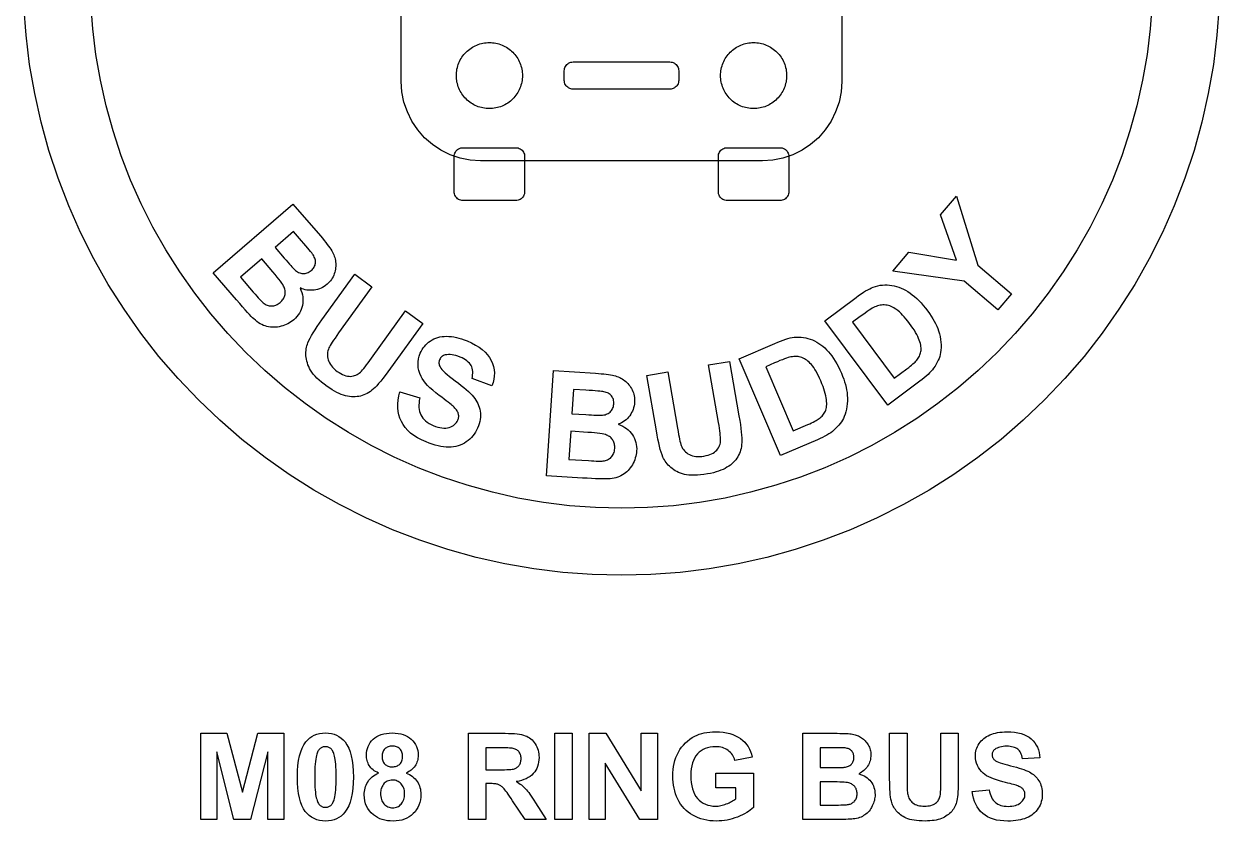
# Model space of a CAD drawing. Header units: millimetres. Extents: x 0 to 300, y 0 to 200.
# Drawn here: x 207.52 to 232.48, y 39.85 to 56.49 of the extents above; entities that cross this region are included whole.
import ezdxf

# ---------------------------------------------------------------- set-up
doc = ezdxf.new("R2010")
doc.units = ezdxf.units.MM
for name, color, linetype in [('CUT', 1, 'Continuous'), ('ENGRAVE', 5, 'Continuous'), ('LABELS', 250, 'Continuous')]:
    doc.layers.add(name, color=color, linetype=linetype)

msp = doc.modelspace()

# ---------------------------------------------------------------- linework, layer by layer
at = {"layer": 'CUT'}
msp.add_lwpolyline([(232.485, 56.868), (232.44, 56.256), (232.365, 55.647), (232.26, 55.043), (232.125, 54.444), (231.962, 53.853), (231.769, 53.27), (231.548, 52.698), (231.3, 52.137), (231.024, 51.589), (230.722, 51.055), (230.393, 50.537), (230.04, 50.035), (229.663, 49.551), (229.262, 49.087), (228.839, 48.642), (228.394, 48.219), (227.93, 47.819), (227.446, 47.441), (226.945, 47.088), (226.426, 46.76), (225.892, 46.457), (225.344, 46.181), (224.784, 45.933), (224.211, 45.712), (223.629, 45.519), (223.037, 45.356), (222.439, 45.221), (221.834, 45.116), (221.225, 45.041), (220.613, 44.996), (220, 44.981), (219.387, 44.996), (218.775, 45.041), (218.166, 45.116), (217.561, 45.221), (216.963, 45.356), (216.371, 45.519), (215.789, 45.712), (215.216, 45.933), (214.656, 46.181), (214.108, 46.457), (213.574, 46.76), (213.055, 47.088), (212.554, 47.441), (212.07, 47.819), (211.606, 48.219), (211.161, 48.642), (210.738, 49.087), (210.337, 49.551), (209.96, 50.035), (209.607, 50.537), (209.278, 51.055), (208.976, 51.589), (208.7, 52.137), (208.452, 52.698), (208.231, 53.27), (208.038, 53.853), (207.875, 54.444), (207.74, 55.043), (207.635, 55.647), (207.56, 56.256), (207.515, 56.868)], dxfattribs=at)
at = {"layer": 'ENGRAVE'}
for points in [[(224.6, 60.073), (224.6, 55.289), (224.586, 55.073), (224.544, 54.861), (224.474, 54.655), (224.378, 54.461), (224.258, 54.281), (224.115, 54.118), (223.952, 53.975), (223.772, 53.855), (223.578, 53.759), (223.373, 53.69), (223.16, 53.647), (222.944, 53.633), (217.056, 53.633), (216.84, 53.647), (216.627, 53.69), (216.422, 53.759), (216.228, 53.855), (216.048, 53.975), (215.885, 54.118), (215.742, 54.281), (215.622, 54.461), (215.526, 54.655), (215.456, 54.861), (215.414, 55.073), (215.4, 55.289), (215.4, 60.073)], [(231.086, 56.937), (231.046, 56.393), (230.979, 55.852), (230.886, 55.316), (230.767, 54.784), (230.622, 54.259), (230.451, 53.742), (230.255, 53.234), (230.034, 52.735), (229.789, 52.249), (229.52, 51.775), (229.229, 51.315), (228.915, 50.869), (228.58, 50.44), (228.224, 50.027), (227.849, 49.633), (227.454, 49.257), (227.041, 48.901), (226.612, 48.566), (226.167, 48.252), (225.706, 47.961), (225.232, 47.692), (224.746, 47.447), (224.248, 47.226), (223.739, 47.03), (223.222, 46.86), (222.697, 46.714), (222.165, 46.595), (221.629, 46.502), (221.088, 46.435), (220.545, 46.395), (220, 46.382), (219.455, 46.395), (218.912, 46.435), (218.371, 46.502), (217.835, 46.595), (217.303, 46.714), (216.778, 46.86), (216.261, 47.03), (215.752, 47.226), (215.254, 47.447), (214.768, 47.692), (214.294, 47.961), (213.833, 48.252), (213.388, 48.566), (212.959, 48.901), (212.546, 49.257), (212.151, 49.633), (211.776, 50.027), (211.42, 50.44), (211.085, 50.869), (210.771, 51.315), (210.48, 51.775), (210.211, 52.249), (209.966, 52.735), (209.745, 53.234), (209.549, 53.742), (209.378, 54.259), (209.233, 54.784), (209.114, 55.316), (209.021, 55.852), (208.954, 56.393), (208.914, 56.937)]]:
    msp.add_lwpolyline(points, dxfattribs=at)
for points in [[(217.93, 55.414), (217.929, 55.38), (217.927, 55.347), (217.923, 55.313), (217.917, 55.28), (217.909, 55.247), (217.9, 55.214), (217.89, 55.182), (217.877, 55.15), (217.864, 55.119), (217.849, 55.089), (217.832, 55.06), (217.814, 55.031), (217.794, 55.003), (217.773, 54.977), (217.751, 54.951), (217.728, 54.926), (217.703, 54.903), (217.678, 54.881), (217.651, 54.86), (217.623, 54.841), (217.595, 54.822), (217.565, 54.806), (217.535, 54.791), (217.504, 54.777), (217.472, 54.765), (217.44, 54.754), (217.408, 54.745), (217.375, 54.738), (217.341, 54.732), (217.308, 54.728), (217.274, 54.725), (217.24, 54.724), (217.206, 54.725), (217.172, 54.728), (217.139, 54.732), (217.105, 54.738), (217.072, 54.745), (217.04, 54.754), (217.008, 54.765), (216.976, 54.777), (216.945, 54.791), (216.915, 54.806), (216.885, 54.822), (216.857, 54.841), (216.829, 54.86), (216.802, 54.881), (216.777, 54.903), (216.752, 54.926), (216.729, 54.951), (216.707, 54.977), (216.686, 55.003), (216.666, 55.031), (216.648, 55.06), (216.631, 55.089), (216.616, 55.119), (216.603, 55.15), (216.59, 55.182), (216.58, 55.214), (216.571, 55.247), (216.563, 55.28), (216.557, 55.313), (216.553, 55.347), (216.551, 55.38), (216.55, 55.414), (216.551, 55.448), (216.553, 55.482), (216.557, 55.516), (216.563, 55.549), (216.571, 55.582), (216.58, 55.615), (216.59, 55.647), (216.603, 55.678), (216.616, 55.709), (216.631, 55.74), (216.648, 55.769), (216.666, 55.798), (216.686, 55.825), (216.707, 55.852), (216.729, 55.878), (216.752, 55.902), (216.777, 55.926), (216.802, 55.948), (216.829, 55.968), (216.857, 55.988), (216.885, 56.006), (216.915, 56.023), (216.945, 56.038), (216.976, 56.052), (217.008, 56.064), (217.04, 56.075), (217.072, 56.084), (217.105, 56.091), (217.139, 56.097), (217.172, 56.101), (217.206, 56.103), (217.24, 56.104), (217.274, 56.103), (217.308, 56.101), (217.341, 56.097), (217.375, 56.091), (217.408, 56.084), (217.44, 56.075), (217.472, 56.064), (217.504, 56.052), (217.535, 56.038), (217.565, 56.023), (217.595, 56.006), (217.623, 55.988), (217.651, 55.968), (217.678, 55.948), (217.703, 55.926), (217.728, 55.902), (217.751, 55.878), (217.773, 55.852), (217.794, 55.825), (217.814, 55.798), (217.832, 55.769), (217.849, 55.74), (217.864, 55.709), (217.877, 55.678), (217.89, 55.647), (217.9, 55.615), (217.909, 55.582), (217.917, 55.549), (217.923, 55.516), (217.927, 55.482), (217.929, 55.448)], [(223.45, 55.414), (223.449, 55.38), (223.447, 55.347), (223.443, 55.313), (223.437, 55.28), (223.429, 55.247), (223.42, 55.214), (223.41, 55.182), (223.397, 55.15), (223.384, 55.119), (223.369, 55.089), (223.352, 55.06), (223.334, 55.031), (223.314, 55.003), (223.293, 54.977), (223.271, 54.951), (223.248, 54.926), (223.223, 54.903), (223.198, 54.881), (223.171, 54.86), (223.143, 54.841), (223.115, 54.822), (223.085, 54.806), (223.055, 54.791), (223.024, 54.777), (222.992, 54.765), (222.96, 54.754), (222.928, 54.745), (222.895, 54.738), (222.861, 54.732), (222.828, 54.728), (222.794, 54.725), (222.76, 54.724), (222.726, 54.725), (222.692, 54.728), (222.659, 54.732), (222.625, 54.738), (222.592, 54.745), (222.56, 54.754), (222.528, 54.765), (222.496, 54.777), (222.465, 54.791), (222.435, 54.806), (222.405, 54.822), (222.377, 54.841), (222.349, 54.86), (222.322, 54.881), (222.297, 54.903), (222.272, 54.926), (222.249, 54.951), (222.227, 54.977), (222.206, 55.003), (222.186, 55.031), (222.168, 55.06), (222.151, 55.089), (222.136, 55.119), (222.123, 55.15), (222.11, 55.182), (222.1, 55.214), (222.091, 55.247), (222.083, 55.28), (222.077, 55.313), (222.073, 55.347), (222.071, 55.38), (222.07, 55.414), (222.071, 55.448), (222.073, 55.482), (222.077, 55.516), (222.083, 55.549), (222.091, 55.582), (222.1, 55.615), (222.11, 55.647), (222.123, 55.678), (222.136, 55.709), (222.151, 55.74), (222.168, 55.769), (222.186, 55.798), (222.206, 55.825), (222.227, 55.852), (222.249, 55.878), (222.272, 55.902), (222.297, 55.926), (222.322, 55.948), (222.349, 55.968), (222.377, 55.988), (222.405, 56.006), (222.435, 56.023), (222.465, 56.038), (222.496, 56.052), (222.528, 56.064), (222.56, 56.075), (222.592, 56.084), (222.625, 56.091), (222.659, 56.097), (222.692, 56.101), (222.726, 56.103), (222.76, 56.104), (222.794, 56.103), (222.828, 56.101), (222.861, 56.097), (222.895, 56.091), (222.928, 56.084), (222.96, 56.075), (222.992, 56.064), (223.024, 56.052), (223.055, 56.038), (223.085, 56.023), (223.115, 56.006), (223.143, 55.988), (223.171, 55.968), (223.198, 55.948), (223.223, 55.926), (223.248, 55.902), (223.271, 55.878), (223.293, 55.852), (223.314, 55.825), (223.334, 55.798), (223.352, 55.769), (223.369, 55.74), (223.384, 55.709), (223.397, 55.678), (223.41, 55.647), (223.42, 55.615), (223.429, 55.582), (223.437, 55.549), (223.443, 55.516), (223.447, 55.482), (223.449, 55.448)], [(221.012, 55.131), (218.988, 55.131), (218.964, 55.132), (218.94, 55.137), (218.918, 55.145), (218.896, 55.156), (218.876, 55.169), (218.858, 55.185), (218.842, 55.203), (218.829, 55.223), (218.818, 55.244), (218.81, 55.267), (218.806, 55.291), (218.804, 55.315), (218.804, 55.514), (218.806, 55.538), (218.81, 55.561), (218.818, 55.584), (218.829, 55.606), (218.842, 55.626), (218.858, 55.644), (218.876, 55.66), (218.896, 55.673), (218.918, 55.684), (218.94, 55.691), (218.964, 55.696), (218.988, 55.698), (221.012, 55.698), (221.036, 55.696), (221.06, 55.691), (221.082, 55.684), (221.104, 55.673), (221.124, 55.66), (221.142, 55.644), (221.158, 55.626), (221.171, 55.606), (221.182, 55.584), (221.19, 55.561), (221.194, 55.538), (221.196, 55.514), (221.196, 55.315), (221.194, 55.291), (221.19, 55.267), (221.182, 55.244), (221.171, 55.223), (221.158, 55.203), (221.142, 55.185), (221.124, 55.169), (221.104, 55.156), (221.082, 55.145), (221.06, 55.137), (221.036, 55.132)], [(217.792, 52.805), (216.688, 52.805), (216.664, 52.807), (216.64, 52.811), (216.618, 52.819), (216.596, 52.83), (216.576, 52.843), (216.558, 52.859), (216.542, 52.877), (216.529, 52.897), (216.518, 52.919), (216.51, 52.942), (216.506, 52.965), (216.504, 52.989), (216.504, 53.725), (216.506, 53.749), (216.51, 53.773), (216.518, 53.796), (216.529, 53.817), (216.542, 53.837), (216.558, 53.855), (216.576, 53.871), (216.596, 53.884), (216.618, 53.895), (216.64, 53.903), (216.664, 53.908), (216.688, 53.909), (217.792, 53.909), (217.816, 53.908), (217.84, 53.903), (217.862, 53.895), (217.884, 53.884), (217.904, 53.871), (217.922, 53.855), (217.938, 53.837), (217.951, 53.817), (217.962, 53.796), (217.97, 53.773), (217.974, 53.749), (217.976, 53.725), (217.976, 52.989), (217.974, 52.965), (217.97, 52.942), (217.962, 52.919), (217.951, 52.897), (217.938, 52.877), (217.922, 52.859), (217.904, 52.843), (217.884, 52.83), (217.862, 52.819), (217.84, 52.811), (217.816, 52.807)], [(223.312, 52.805), (222.208, 52.805), (222.184, 52.807), (222.16, 52.811), (222.138, 52.819), (222.116, 52.83), (222.096, 52.843), (222.078, 52.859), (222.062, 52.877), (222.049, 52.897), (222.038, 52.919), (222.03, 52.942), (222.026, 52.965), (222.024, 52.989), (222.024, 53.725), (222.026, 53.749), (222.03, 53.773), (222.038, 53.796), (222.049, 53.817), (222.062, 53.837), (222.078, 53.855), (222.096, 53.871), (222.116, 53.884), (222.138, 53.895), (222.16, 53.903), (222.184, 53.908), (222.208, 53.909), (223.312, 53.909), (223.336, 53.908), (223.36, 53.903), (223.382, 53.895), (223.404, 53.884), (223.424, 53.871), (223.442, 53.855), (223.458, 53.837), (223.471, 53.817), (223.482, 53.796), (223.49, 53.773), (223.494, 53.749), (223.496, 53.725), (223.496, 52.989), (223.494, 52.965), (223.49, 52.942), (223.482, 52.919), (223.471, 52.897), (223.458, 52.877), (223.442, 52.859), (223.424, 52.843), (223.404, 52.83), (223.382, 52.819), (223.36, 52.811), (223.336, 52.807)], [(213.853, 51.891), (213.881, 51.854), (213.906, 51.819), (213.928, 51.787), (213.946, 51.758), (213.962, 51.73), (213.977, 51.702), (213.989, 51.673), (214, 51.644), (214.01, 51.615), (214.017, 51.585), (214.023, 51.555), (214.028, 51.525), (214.03, 51.494), (214.031, 51.464), (214.03, 51.433), (214.027, 51.402), (214.023, 51.371), (214.016, 51.34), (214.008, 51.308), (213.998, 51.277), (213.987, 51.246), (213.973, 51.216), (213.957, 51.187), (213.939, 51.159), (213.919, 51.132), (213.898, 51.106), (213.874, 51.082), (213.848, 51.058), (213.818, 51.034), (213.787, 51.012), (213.755, 50.993), (213.722, 50.977), (213.688, 50.963), (213.652, 50.951), (213.616, 50.942), (213.578, 50.936), (213.54, 50.932), (213.503, 50.931), (213.466, 50.932), (213.429, 50.936), (213.392, 50.943), (213.356, 50.953), (213.32, 50.965), (213.284, 50.98), (213.304, 50.933), (213.32, 50.886), (213.332, 50.84), (213.34, 50.794), (213.345, 50.749), (213.345, 50.704), (213.342, 50.66), (213.335, 50.616), (213.324, 50.573), (213.31, 50.532), (213.292, 50.493), (213.271, 50.454), (213.247, 50.418), (213.22, 50.383), (213.189, 50.35), (213.154, 50.318), (213.125, 50.294), (213.095, 50.272), (213.063, 50.252), (213.031, 50.234), (212.997, 50.218), (212.961, 50.204), (212.925, 50.191), (212.887, 50.18), (212.849, 50.171), (212.812, 50.165), (212.774, 50.161), (212.737, 50.159), (212.7, 50.16), (212.664, 50.163), (212.627, 50.169), (212.591, 50.176), (212.556, 50.187), (212.521, 50.2), (212.486, 50.216), (212.451, 50.234), (212.417, 50.255), (212.384, 50.279), (212.351, 50.305), (212.318, 50.334), (212.294, 50.357), (212.265, 50.387), (212.229, 50.426), (212.187, 50.471), (212.139, 50.525), (212.084, 50.585), (212.024, 50.654), (211.957, 50.73), (211.468, 51.297), (213.135, 52.733), (213.709, 52.067), (213.75, 52.019), (213.787, 51.974), (213.822, 51.931)], [(226.002, 51.726), (227.001, 51.558), (226.665, 52.508), (226.996, 52.898), (227.447, 51.456), (228.151, 50.859), (227.865, 50.521), (227.159, 51.12), (225.666, 51.329)], [(213.062, 51.479), (213.091, 51.447), (213.116, 51.42), (213.137, 51.397), (213.155, 51.379), (213.168, 51.366), (213.189, 51.348), (213.211, 51.331), (213.233, 51.318), (213.255, 51.306), (213.277, 51.296), (213.299, 51.289), (213.322, 51.284), (213.345, 51.281), (213.368, 51.281), (213.39, 51.283), (213.412, 51.287), (213.434, 51.294), (213.456, 51.303), (213.477, 51.314), (213.497, 51.328), (213.518, 51.344), (213.536, 51.361), (213.552, 51.378), (213.566, 51.397), (213.579, 51.415), (213.589, 51.434), (213.597, 51.454), (213.603, 51.474), (213.607, 51.495), (213.608, 51.516), (213.608, 51.538), (213.605, 51.559), (213.6, 51.581), (213.592, 51.604), (213.582, 51.626), (213.57, 51.649), (213.556, 51.672), (213.544, 51.689), (213.527, 51.711), (213.504, 51.739), (213.477, 51.773), (213.444, 51.812), (213.406, 51.857), (213.362, 51.908), (213.314, 51.965), (213.147, 52.158), (212.762, 51.826), (212.952, 51.605), (212.992, 51.559), (213.029, 51.517)], [(212.379, 50.809), (212.41, 50.775), (212.438, 50.745), (212.462, 50.719), (212.484, 50.698), (212.502, 50.682), (212.516, 50.669), (212.536, 50.655), (212.556, 50.642), (212.577, 50.631), (212.598, 50.622), (212.62, 50.614), (212.642, 50.609), (212.665, 50.606), (212.688, 50.604), (212.711, 50.605), (212.735, 50.609), (212.758, 50.614), (212.78, 50.622), (212.803, 50.633), (212.826, 50.646), (212.848, 50.661), (212.87, 50.679), (212.888, 50.696), (212.904, 50.713), (212.919, 50.73), (212.932, 50.748), (212.943, 50.767), (212.952, 50.786), (212.96, 50.805), (212.966, 50.825), (212.971, 50.846), (212.973, 50.867), (212.974, 50.888), (212.973, 50.909), (212.97, 50.93), (212.966, 50.952), (212.96, 50.974), (212.952, 50.996), (212.94, 51.021), (212.924, 51.05), (212.902, 51.083), (212.876, 51.121), (212.844, 51.163), (212.807, 51.209), (212.765, 51.26), (212.719, 51.315), (212.484, 51.587), (212.039, 51.203), (212.307, 50.891), (212.345, 50.848)], [(214.051, 49.985), (214.015, 49.935), (213.984, 49.889), (213.957, 49.849), (213.934, 49.812), (213.915, 49.781), (213.9, 49.754), (213.889, 49.733), (213.876, 49.701), (213.867, 49.669), (213.86, 49.638), (213.857, 49.606), (213.856, 49.574), (213.858, 49.542), (213.864, 49.51), (213.872, 49.477), (213.884, 49.445), (213.899, 49.414), (213.917, 49.383), (213.939, 49.353), (213.965, 49.324), (213.994, 49.295), (214.026, 49.267), (214.062, 49.239), (214.1, 49.214), (214.137, 49.192), (214.173, 49.173), (214.208, 49.158), (214.242, 49.147), (214.275, 49.14), (214.308, 49.136), (214.339, 49.135), (214.369, 49.138), (214.398, 49.143), (214.425, 49.151), (214.452, 49.16), (214.476, 49.172), (214.5, 49.187), (214.522, 49.203), (214.544, 49.222), (214.565, 49.244), (214.589, 49.27), (214.615, 49.3), (214.643, 49.335), (214.673, 49.373), (214.706, 49.416), (214.741, 49.463), (214.778, 49.514), (215.489, 50.501), (215.85, 50.241), (215.174, 49.304), (215.118, 49.227), (215.065, 49.156), (215.015, 49.092), (214.969, 49.035), (214.926, 48.984), (214.887, 48.94), (214.851, 48.902), (214.818, 48.871), (214.786, 48.844), (214.754, 48.82), (214.721, 48.798), (214.688, 48.778), (214.654, 48.761), (214.619, 48.747), (214.584, 48.734), (214.549, 48.724), (214.512, 48.717), (214.475, 48.712), (214.437, 48.709), (214.398, 48.709), (214.358, 48.71), (214.317, 48.715), (214.276, 48.721), (214.234, 48.73), (214.19, 48.742), (214.146, 48.758), (214.1, 48.776), (214.053, 48.799), (214.004, 48.825), (213.955, 48.854), (213.904, 48.887), (213.851, 48.924), (213.79, 48.969), (213.734, 49.014), (213.683, 49.057), (213.637, 49.1), (213.597, 49.142), (213.561, 49.183), (213.531, 49.223), (213.506, 49.262), (213.485, 49.3), (213.466, 49.339), (213.45, 49.377), (213.437, 49.415), (213.426, 49.453), (213.417, 49.491), (213.411, 49.528), (213.408, 49.566), (213.407, 49.603), (213.407, 49.639), (213.41, 49.674), (213.414, 49.708), (213.42, 49.742), (213.428, 49.774), (213.438, 49.806), (213.449, 49.837), (213.47, 49.883), (213.496, 49.934), (213.525, 49.988), (213.56, 50.046), (213.598, 50.107), (213.641, 50.173), (213.689, 50.242), (213.74, 50.315), (214.426, 51.267), (214.787, 51.007), (214.09, 50.041)], [(225.054, 50.889), (225.1, 50.917), (225.144, 50.943), (225.185, 50.964), (225.224, 50.983), (225.26, 50.998), (225.308, 51.014), (225.356, 51.026), (225.404, 51.036), (225.452, 51.042), (225.5, 51.044), (225.549, 51.044), (225.598, 51.04), (225.647, 51.033), (225.697, 51.023), (225.745, 51.011), (225.794, 50.995), (225.842, 50.976), (225.889, 50.955), (225.936, 50.931), (225.983, 50.903), (226.029, 50.873), (226.075, 50.84), (226.121, 50.803), (226.167, 50.762), (226.213, 50.717), (226.259, 50.668), (226.305, 50.616), (226.351, 50.559), (226.397, 50.499), (226.436, 50.445), (226.472, 50.392), (226.505, 50.339), (226.535, 50.287), (226.562, 50.235), (226.585, 50.184), (226.606, 50.133), (226.623, 50.084), (226.641, 50.024), (226.655, 49.965), (226.665, 49.907), (226.673, 49.85), (226.676, 49.794), (226.676, 49.738), (226.673, 49.684), (226.666, 49.631), (226.659, 49.591), (226.648, 49.551), (226.634, 49.511), (226.617, 49.47), (226.598, 49.429), (226.575, 49.387), (226.55, 49.346), (226.521, 49.304), (226.497, 49.272), (226.469, 49.24), (226.438, 49.207), (226.404, 49.173), (226.367, 49.139), (226.326, 49.104), (226.281, 49.068), (226.234, 49.032), (225.563, 48.532), (224.249, 50.296), (224.9, 50.781), (224.953, 50.82), (225.005, 50.856)], [(226.033, 49.346), (226.062, 49.37), (226.089, 49.393), (226.113, 49.414), (226.134, 49.434), (226.152, 49.453), (226.167, 49.47), (226.184, 49.492), (226.199, 49.514), (226.212, 49.536), (226.224, 49.559), (226.235, 49.581), (226.243, 49.604), (226.25, 49.627), (226.256, 49.651), (226.259, 49.675), (226.261, 49.701), (226.26, 49.729), (226.257, 49.758), (226.251, 49.789), (226.244, 49.821), (226.234, 49.855), (226.222, 49.891), (226.208, 49.928), (226.19, 49.967), (226.169, 50.008), (226.145, 50.051), (226.118, 50.096), (226.087, 50.142), (226.054, 50.19), (226.017, 50.241), (225.98, 50.29), (225.943, 50.335), (225.908, 50.377), (225.874, 50.415), (225.84, 50.449), (225.808, 50.479), (225.777, 50.505), (225.747, 50.528), (225.718, 50.547), (225.689, 50.565), (225.66, 50.58), (225.631, 50.593), (225.603, 50.604), (225.575, 50.612), (225.547, 50.619), (225.519, 50.623), (225.491, 50.625), (225.463, 50.626), (225.435, 50.624), (225.407, 50.62), (225.378, 50.614), (225.35, 50.606), (225.321, 50.596), (225.292, 50.583), (225.268, 50.572), (225.24, 50.556), (225.208, 50.537), (225.172, 50.514), (225.132, 50.487), (225.088, 50.456), (225.04, 50.421), (224.987, 50.382), (224.827, 50.263), (225.698, 49.095), (225.964, 49.293), (226, 49.32)], [(215.77, 48.581), (215.767, 48.533), (215.768, 48.487), (215.773, 48.444), (215.781, 48.403), (215.793, 48.364), (215.809, 48.328), (215.828, 48.294), (215.851, 48.262), (215.878, 48.232), (215.908, 48.203), (215.942, 48.177), (215.98, 48.153), (216.021, 48.13), (216.066, 48.109), (216.115, 48.091), (216.161, 48.076), (216.206, 48.065), (216.248, 48.058), (216.289, 48.054), (216.328, 48.055), (216.365, 48.06), (216.399, 48.068), (216.432, 48.08), (216.462, 48.093), (216.489, 48.109), (216.513, 48.127), (216.534, 48.148), (216.553, 48.17), (216.569, 48.195), (216.582, 48.222), (216.589, 48.24), (216.594, 48.258), (216.597, 48.275), (216.599, 48.293), (216.6, 48.31), (216.598, 48.328), (216.596, 48.345), (216.591, 48.362), (216.585, 48.379), (216.576, 48.397), (216.566, 48.415), (216.553, 48.433), (216.538, 48.452), (216.521, 48.472), (216.502, 48.491), (216.481, 48.512), (216.463, 48.527), (216.439, 48.546), (216.411, 48.569), (216.377, 48.596), (216.338, 48.626), (216.294, 48.66), (216.245, 48.697), (216.19, 48.738), (216.119, 48.792), (216.056, 48.845), (215.998, 48.896), (215.948, 48.946), (215.904, 48.995), (215.867, 49.042), (215.836, 49.088), (215.812, 49.132), (215.786, 49.194), (215.767, 49.255), (215.755, 49.316), (215.75, 49.377), (215.751, 49.438), (215.759, 49.498), (215.774, 49.559), (215.796, 49.619), (215.814, 49.657), (215.834, 49.693), (215.856, 49.727), (215.881, 49.76), (215.909, 49.791), (215.939, 49.819), (215.971, 49.847), (216.006, 49.872), (216.043, 49.895), (216.081, 49.915), (216.121, 49.932), (216.163, 49.946), (216.206, 49.957), (216.251, 49.965), (216.297, 49.969), (216.345, 49.971), (216.395, 49.97), (216.445, 49.966), (216.497, 49.958), (216.55, 49.948), (216.604, 49.934), (216.66, 49.917), (216.716, 49.897), (216.774, 49.874), (216.866, 49.833), (216.949, 49.789), (217.024, 49.742), (217.091, 49.692), (217.15, 49.64), (217.201, 49.584), (217.244, 49.526), (217.279, 49.466), (217.306, 49.403), (217.326, 49.339), (217.339, 49.274), (217.344, 49.208), (217.342, 49.141), (217.333, 49.073), (217.317, 49.004), (217.294, 48.934), (216.877, 49.088), (216.885, 49.128), (216.89, 49.167), (216.893, 49.204), (216.892, 49.239), (216.888, 49.272), (216.881, 49.303), (216.871, 49.333), (216.858, 49.36), (216.842, 49.385), (216.822, 49.41), (216.799, 49.434), (216.772, 49.456), (216.741, 49.478), (216.707, 49.499), (216.669, 49.518), (216.628, 49.537), (216.584, 49.554), (216.541, 49.568), (216.5, 49.578), (216.461, 49.585), (216.423, 49.589), (216.386, 49.59), (216.351, 49.587), (216.317, 49.581), (216.297, 49.575), (216.278, 49.567), (216.261, 49.558), (216.246, 49.546), (216.232, 49.533), (216.219, 49.518), (216.209, 49.501), (216.2, 49.482), (216.193, 49.464), (216.189, 49.446), (216.187, 49.428), (216.187, 49.409), (216.189, 49.391), (216.193, 49.372), (216.2, 49.353), (216.209, 49.334), (216.225, 49.308), (216.248, 49.279), (216.277, 49.247), (216.314, 49.211), (216.357, 49.173), (216.407, 49.132), (216.464, 49.088), (216.528, 49.04), (216.593, 48.992), (216.653, 48.946), (216.708, 48.902), (216.758, 48.859), (216.803, 48.819), (216.843, 48.78), (216.879, 48.743), (216.909, 48.709), (216.936, 48.674), (216.96, 48.639), (216.981, 48.603), (216.999, 48.566), (217.015, 48.528), (217.028, 48.489), (217.039, 48.449), (217.047, 48.408), (217.052, 48.367), (217.053, 48.324), (217.051, 48.281), (217.046, 48.237), (217.038, 48.192), (217.026, 48.146), (217.011, 48.099), (216.992, 48.051), (216.972, 48.009), (216.95, 47.968), (216.925, 47.929), (216.897, 47.893), (216.866, 47.858), (216.833, 47.825), (216.797, 47.794), (216.758, 47.765), (216.717, 47.739), (216.675, 47.717), (216.631, 47.697), (216.586, 47.682), (216.539, 47.67), (216.49, 47.661), (216.441, 47.656), (216.389, 47.654), (216.336, 47.656), (216.282, 47.661), (216.225, 47.67), (216.167, 47.682), (216.107, 47.698), (216.045, 47.717), (215.982, 47.739), (215.917, 47.765), (215.825, 47.807), (215.74, 47.852), (215.664, 47.901), (215.595, 47.952), (215.535, 48.007), (215.482, 48.065), (215.437, 48.127), (215.401, 48.191), (215.371, 48.259), (215.349, 48.329), (215.335, 48.402), (215.328, 48.479), (215.328, 48.558), (215.335, 48.64), (215.35, 48.725), (215.372, 48.813), (215.786, 48.684), (215.776, 48.631)], [(223.378, 49.892), (223.43, 49.91), (223.478, 49.924), (223.524, 49.936), (223.566, 49.944), (223.605, 49.95), (223.655, 49.955), (223.704, 49.956), (223.753, 49.954), (223.801, 49.948), (223.849, 49.94), (223.896, 49.928), (223.943, 49.913), (223.989, 49.895), (224.035, 49.874), (224.079, 49.85), (224.123, 49.823), (224.165, 49.794), (224.206, 49.762), (224.246, 49.728), (224.285, 49.69), (224.323, 49.65), (224.36, 49.607), (224.396, 49.56), (224.431, 49.51), (224.466, 49.455), (224.499, 49.397), (224.532, 49.335), (224.563, 49.27), (224.594, 49.201), (224.62, 49.139), (224.642, 49.079), (224.662, 49.02), (224.678, 48.962), (224.692, 48.905), (224.703, 48.85), (224.712, 48.796), (224.717, 48.744), (224.72, 48.682), (224.72, 48.621), (224.717, 48.562), (224.71, 48.505), (224.701, 48.449), (224.688, 48.396), (224.673, 48.344), (224.654, 48.294), (224.637, 48.257), (224.617, 48.22), (224.594, 48.184), (224.568, 48.148), (224.54, 48.113), (224.508, 48.078), (224.473, 48.043), (224.436, 48.009), (224.405, 47.984), (224.371, 47.959), (224.333, 47.934), (224.292, 47.91), (224.247, 47.885), (224.199, 47.86), (224.148, 47.836), (224.093, 47.812), (223.325, 47.482), (222.457, 49.504), (223.203, 49.824), (223.265, 49.85), (223.323, 49.872)], [(221.181, 47.985), (221.192, 47.924), (221.202, 47.87), (221.212, 47.822), (221.222, 47.78), (221.231, 47.744), (221.239, 47.715), (221.247, 47.692), (221.261, 47.661), (221.277, 47.632), (221.295, 47.605), (221.315, 47.58), (221.338, 47.557), (221.362, 47.536), (221.389, 47.518), (221.418, 47.501), (221.449, 47.487), (221.482, 47.476), (221.517, 47.467), (221.553, 47.462), (221.592, 47.46), (221.633, 47.46), (221.676, 47.464), (221.721, 47.47), (221.766, 47.479), (221.808, 47.49), (221.846, 47.503), (221.881, 47.517), (221.913, 47.534), (221.941, 47.552), (221.967, 47.572), (221.989, 47.595), (222.008, 47.618), (222.025, 47.642), (222.039, 47.667), (222.05, 47.692), (222.059, 47.719), (222.065, 47.745), (222.069, 47.773), (222.071, 47.801), (222.07, 47.832), (222.068, 47.867), (222.064, 47.907), (222.06, 47.951), (222.053, 48), (222.046, 48.053), (222.037, 48.111), (222.026, 48.173), (221.82, 49.372), (222.258, 49.448), (222.454, 48.309), (222.469, 48.215), (222.483, 48.127), (222.494, 48.047), (222.502, 47.974), (222.508, 47.908), (222.512, 47.849), (222.514, 47.796), (222.513, 47.751), (222.51, 47.71), (222.505, 47.67), (222.498, 47.631), (222.488, 47.594), (222.477, 47.557), (222.463, 47.522), (222.447, 47.489), (222.429, 47.456), (222.409, 47.425), (222.386, 47.395), (222.362, 47.366), (222.335, 47.337), (222.305, 47.31), (222.274, 47.284), (222.24, 47.26), (222.204, 47.236), (222.165, 47.213), (222.123, 47.192), (222.078, 47.173), (222.029, 47.155), (221.976, 47.138), (221.92, 47.123), (221.861, 47.11), (221.798, 47.098), (221.723, 47.086), (221.652, 47.078), (221.585, 47.072), (221.522, 47.069), (221.464, 47.07), (221.41, 47.073), (221.36, 47.08), (221.315, 47.089), (221.273, 47.101), (221.232, 47.114), (221.194, 47.13), (221.157, 47.147), (221.123, 47.165), (221.09, 47.186), (221.059, 47.208), (221.029, 47.232), (221.002, 47.257), (220.977, 47.282), (220.953, 47.309), (220.932, 47.336), (220.912, 47.364), (220.895, 47.392), (220.879, 47.421), (220.865, 47.451), (220.847, 47.499), (220.829, 47.552), (220.811, 47.611), (220.794, 47.676), (220.777, 47.747), (220.76, 47.823), (220.744, 47.906), (220.728, 47.994), (220.529, 49.15), (220.967, 49.226), (221.169, 48.051)], [(223.971, 48.164), (224.005, 48.181), (224.037, 48.197), (224.065, 48.212), (224.09, 48.227), (224.112, 48.241), (224.13, 48.254), (224.152, 48.271), (224.172, 48.289), (224.19, 48.307), (224.207, 48.326), (224.222, 48.346), (224.236, 48.366), (224.248, 48.387), (224.259, 48.409), (224.268, 48.432), (224.275, 48.456), (224.281, 48.484), (224.285, 48.513), (224.287, 48.544), (224.287, 48.577), (224.285, 48.612), (224.282, 48.65), (224.277, 48.689), (224.268, 48.731), (224.258, 48.776), (224.244, 48.823), (224.228, 48.873), (224.21, 48.926), (224.188, 48.98), (224.165, 49.038), (224.14, 49.094), (224.115, 49.147), (224.09, 49.196), (224.065, 49.24), (224.041, 49.281), (224.017, 49.318), (223.993, 49.351), (223.969, 49.38), (223.945, 49.406), (223.921, 49.429), (223.896, 49.451), (223.871, 49.47), (223.846, 49.487), (223.821, 49.502), (223.795, 49.515), (223.769, 49.526), (223.742, 49.535), (223.715, 49.541), (223.688, 49.546), (223.659, 49.549), (223.63, 49.549), (223.6, 49.548), (223.57, 49.545), (223.539, 49.54), (223.513, 49.534), (223.482, 49.526), (223.447, 49.514), (223.406, 49.5), (223.361, 49.483), (223.311, 49.464), (223.256, 49.441), (223.196, 49.416), (223.012, 49.337), (223.587, 47.998), (223.892, 48.129), (223.933, 48.147)], [(219.682, 49.179), (219.729, 49.173), (219.771, 49.166), (219.809, 49.159), (219.843, 49.152), (219.874, 49.144), (219.904, 49.134), (219.933, 49.123), (219.962, 49.111), (219.989, 49.097), (220.016, 49.081), (220.041, 49.065), (220.066, 49.046), (220.089, 49.027), (220.112, 49.006), (220.133, 48.984), (220.153, 48.96), (220.172, 48.935), (220.19, 48.909), (220.207, 48.881), (220.222, 48.852), (220.236, 48.822), (220.248, 48.791), (220.258, 48.76), (220.265, 48.727), (220.27, 48.694), (220.273, 48.661), (220.274, 48.626), (220.273, 48.591), (220.269, 48.553), (220.263, 48.516), (220.254, 48.48), (220.243, 48.444), (220.229, 48.41), (220.212, 48.377), (220.193, 48.345), (220.171, 48.313), (220.148, 48.283), (220.122, 48.256), (220.095, 48.23), (220.066, 48.207), (220.036, 48.186), (220.003, 48.167), (219.969, 48.15), (219.933, 48.135), (219.981, 48.116), (220.026, 48.094), (220.067, 48.07), (220.106, 48.044), (220.141, 48.016), (220.174, 47.985), (220.203, 47.951), (220.229, 47.915), (220.252, 47.878), (220.271, 47.839), (220.287, 47.799), (220.3, 47.757), (220.309, 47.714), (220.315, 47.67), (220.317, 47.624), (220.315, 47.578), (220.312, 47.54), (220.306, 47.503), (220.298, 47.467), (220.288, 47.431), (220.276, 47.395), (220.262, 47.36), (220.245, 47.325), (220.227, 47.291), (220.206, 47.257), (220.184, 47.226), (220.161, 47.197), (220.136, 47.169), (220.11, 47.143), (220.082, 47.119), (220.053, 47.097), (220.022, 47.077), (219.989, 47.059), (219.955, 47.043), (219.92, 47.029), (219.883, 47.017), (219.844, 47.008), (219.803, 47.001), (219.761, 46.995), (219.718, 46.992), (219.685, 46.992), (219.642, 46.992), (219.59, 46.993), (219.528, 46.995), (219.456, 46.998), (219.375, 47.002), (219.283, 47.006), (219.182, 47.012), (218.435, 47.061), (218.578, 49.256), (219.455, 49.199), (219.518, 49.195), (219.577, 49.19), (219.632, 49.184)], [(219.422, 48.326), (219.465, 48.324), (219.502, 48.322), (219.533, 48.321), (219.558, 48.321), (219.577, 48.322), (219.605, 48.324), (219.632, 48.328), (219.657, 48.334), (219.681, 48.342), (219.703, 48.351), (219.724, 48.362), (219.743, 48.374), (219.761, 48.389), (219.778, 48.405), (219.792, 48.422), (219.805, 48.441), (219.815, 48.461), (219.824, 48.483), (219.83, 48.506), (219.835, 48.53), (219.838, 48.556), (219.838, 48.581), (219.837, 48.605), (219.834, 48.628), (219.83, 48.649), (219.823, 48.67), (219.815, 48.689), (219.804, 48.708), (219.792, 48.725), (219.778, 48.741), (219.763, 48.756), (219.745, 48.769), (219.726, 48.781), (219.705, 48.791), (219.682, 48.8), (219.657, 48.807), (219.63, 48.813), (219.61, 48.816), (219.582, 48.82), (219.546, 48.823), (219.503, 48.827), (219.452, 48.831), (219.393, 48.836), (219.326, 48.84), (219.252, 48.845), (218.997, 48.862), (218.964, 48.354), (219.255, 48.335), (219.316, 48.331), (219.372, 48.328)], [(219.421, 47.369), (219.468, 47.367), (219.509, 47.366), (219.544, 47.365), (219.574, 47.366), (219.598, 47.367), (219.617, 47.369), (219.642, 47.373), (219.665, 47.378), (219.688, 47.385), (219.709, 47.394), (219.729, 47.404), (219.749, 47.417), (219.767, 47.43), (219.784, 47.446), (219.8, 47.463), (219.814, 47.482), (219.826, 47.502), (219.836, 47.524), (219.844, 47.548), (219.851, 47.573), (219.856, 47.6), (219.858, 47.628), (219.859, 47.653), (219.859, 47.676), (219.856, 47.699), (219.852, 47.72), (219.847, 47.741), (219.84, 47.761), (219.831, 47.781), (219.821, 47.799), (219.81, 47.817), (219.797, 47.833), (219.782, 47.848), (219.767, 47.862), (219.749, 47.876), (219.731, 47.888), (219.711, 47.899), (219.689, 47.909), (219.664, 47.918), (219.632, 47.926), (219.593, 47.934), (219.547, 47.941), (219.495, 47.948), (219.436, 47.955), (219.371, 47.96), (219.298, 47.966), (218.94, 47.989), (218.902, 47.402), (219.313, 47.375), (219.37, 47.372)]]:
    msp.add_lwpolyline(points, close=True, dxfattribs=at)
at = {"layer": 'LABELS'}
for points in [[(222.724, 40.103), (222.691, 40.076), (222.655, 40.051), (222.615, 40.026), (222.572, 40.002), (222.526, 39.979), (222.476, 39.957), (222.424, 39.935), (222.369, 39.915), (222.315, 39.898), (222.26, 39.884), (222.206, 39.872), (222.151, 39.863), (222.096, 39.856), (222.04, 39.852), (221.985, 39.851), (221.915, 39.853), (221.848, 39.858), (221.783, 39.868), (221.72, 39.881), (221.66, 39.897), (221.602, 39.918), (221.546, 39.942), (221.492, 39.97), (221.442, 40.001), (221.394, 40.035), (221.35, 40.073), (221.309, 40.114), (221.271, 40.157), (221.236, 40.205), (221.205, 40.255), (221.177, 40.308), (221.152, 40.364), (221.131, 40.421), (221.113, 40.479), (221.098, 40.538), (221.086, 40.599), (221.078, 40.661), (221.073, 40.724), (221.071, 40.788), (221.073, 40.857), (221.079, 40.925), (221.088, 40.99), (221.101, 41.053), (221.117, 41.115), (221.138, 41.174), (221.162, 41.232), (221.189, 41.288), (221.22, 41.341), (221.255, 41.391), (221.293, 41.437), (221.334, 41.481), (221.379, 41.521), (221.427, 41.558), (221.479, 41.592), (221.534, 41.623), (221.579, 41.644), (221.626, 41.662), (221.676, 41.677), (221.728, 41.69), (221.784, 41.7), (221.842, 41.707), (221.902, 41.711), (221.965, 41.712), (222.047, 41.71), (222.124, 41.704), (222.196, 41.693), (222.264, 41.677), (222.327, 41.658), (222.385, 41.633), (222.439, 41.605), (222.489, 41.572), (222.534, 41.535), (222.575, 41.495), (222.611, 41.451), (222.644, 41.404), (222.672, 41.354), (222.696, 41.301), (222.716, 41.244), (222.731, 41.183), (222.37, 41.116), (222.36, 41.148), (222.347, 41.179), (222.332, 41.207), (222.316, 41.234), (222.297, 41.26), (222.276, 41.283), (222.252, 41.305), (222.227, 41.325), (222.2, 41.343), (222.172, 41.359), (222.141, 41.372), (222.109, 41.383), (222.076, 41.391), (222.04, 41.397), (222.004, 41.401), (221.965, 41.402), (221.907, 41.399), (221.852, 41.392), (221.8, 41.381), (221.751, 41.364), (221.706, 41.343), (221.663, 41.317), (221.623, 41.286), (221.586, 41.251), (221.553, 41.211), (221.525, 41.166), (221.501, 41.117), (221.481, 41.063), (221.466, 41.005), (221.455, 40.942), (221.448, 40.875), (221.446, 40.803), (221.448, 40.725), (221.455, 40.652), (221.466, 40.585), (221.481, 40.522), (221.501, 40.465), (221.526, 40.412), (221.555, 40.364), (221.588, 40.322), (221.625, 40.284), (221.665, 40.252), (221.707, 40.224), (221.753, 40.202), (221.801, 40.184), (221.852, 40.172), (221.905, 40.164), (221.961, 40.162), (221.99, 40.162), (222.019, 40.164), (222.047, 40.168), (222.076, 40.173), (222.104, 40.179), (222.133, 40.187), (222.162, 40.196), (222.19, 40.207), (222.219, 40.218), (222.246, 40.23), (222.272, 40.243), (222.297, 40.256), (222.321, 40.27), (222.344, 40.284), (222.366, 40.3), (222.388, 40.315), (222.388, 40.544), (221.971, 40.544), (221.971, 40.847), (222.755, 40.847), (222.755, 40.13)], [(227.715, 40.382), (227.73, 40.347), (227.747, 40.316), (227.767, 40.288), (227.788, 40.263), (227.811, 40.24), (227.837, 40.221), (227.865, 40.204), (227.894, 40.189), (227.926, 40.178), (227.96, 40.169), (227.996, 40.162), (228.034, 40.158), (228.075, 40.157), (228.117, 40.158), (228.157, 40.161), (228.194, 40.167), (228.229, 40.175), (228.26, 40.186), (228.29, 40.199), (228.316, 40.214), (228.339, 40.231), (228.36, 40.25), (228.378, 40.27), (228.394, 40.29), (228.406, 40.312), (228.416, 40.334), (228.423, 40.357), (228.427, 40.38), (228.428, 40.405), (228.428, 40.42), (228.426, 40.436), (228.423, 40.45), (228.419, 40.464), (228.414, 40.477), (228.407, 40.49), (228.4, 40.502), (228.391, 40.513), (228.381, 40.524), (228.369, 40.535), (228.355, 40.545), (228.34, 40.555), (228.322, 40.565), (228.303, 40.574), (228.283, 40.583), (228.26, 40.591), (228.242, 40.598), (228.218, 40.605), (228.189, 40.613), (228.156, 40.622), (228.117, 40.632), (228.073, 40.644), (228.023, 40.656), (227.969, 40.67), (227.899, 40.689), (227.834, 40.708), (227.775, 40.729), (227.721, 40.751), (227.672, 40.774), (227.629, 40.797), (227.591, 40.822), (227.559, 40.848), (227.52, 40.886), (227.487, 40.926), (227.458, 40.969), (227.435, 41.013), (227.417, 41.059), (227.404, 41.108), (227.396, 41.158), (227.393, 41.21), (227.395, 41.244), (227.398, 41.278), (227.404, 41.311), (227.413, 41.343), (227.424, 41.375), (227.437, 41.407), (227.453, 41.437), (227.471, 41.467), (227.492, 41.497), (227.515, 41.524), (227.539, 41.549), (227.567, 41.573), (227.596, 41.595), (227.627, 41.615), (227.66, 41.633), (227.696, 41.65), (227.734, 41.665), (227.773, 41.677), (227.815, 41.688), (227.858, 41.697), (227.903, 41.704), (227.95, 41.709), (227.999, 41.711), (228.05, 41.712), (228.132, 41.71), (228.209, 41.703), (228.281, 41.692), (228.347, 41.675), (228.408, 41.654), (228.464, 41.629), (228.515, 41.599), (228.56, 41.564), (228.601, 41.525), (228.636, 41.483), (228.666, 41.438), (228.691, 41.39), (228.711, 41.339), (228.726, 41.285), (228.736, 41.228), (228.74, 41.167), (228.377, 41.151), (228.37, 41.185), (228.362, 41.216), (228.352, 41.244), (228.34, 41.271), (228.327, 41.294), (228.312, 41.316), (228.295, 41.334), (228.277, 41.351), (228.256, 41.365), (228.234, 41.377), (228.208, 41.388), (228.181, 41.396), (228.151, 41.403), (228.119, 41.408), (228.084, 41.411), (228.047, 41.412), (228.008, 41.411), (227.972, 41.408), (227.937, 41.402), (227.905, 41.395), (227.875, 41.386), (227.848, 41.375), (227.822, 41.362), (227.799, 41.347), (227.785, 41.336), (227.773, 41.324), (227.763, 41.311), (227.755, 41.298), (227.749, 41.283), (227.744, 41.268), (227.742, 41.252), (227.741, 41.235), (227.742, 41.219), (227.744, 41.204), (227.748, 41.19), (227.754, 41.176), (227.762, 41.162), (227.771, 41.149), (227.782, 41.137), (227.795, 41.126), (227.815, 41.111), (227.842, 41.096), (227.874, 41.082), (227.913, 41.067), (227.958, 41.051), (228.009, 41.036), (228.066, 41.021), (228.129, 41.005), (228.193, 40.989), (228.253, 40.974), (228.308, 40.958), (228.36, 40.942), (228.406, 40.925), (228.449, 40.909), (228.487, 40.892), (228.521, 40.876), (228.552, 40.858), (228.581, 40.839), (228.609, 40.819), (228.634, 40.796), (228.658, 40.773), (228.681, 40.748), (228.701, 40.721), (228.72, 40.693), (228.737, 40.663), (228.751, 40.631), (228.764, 40.598), (228.774, 40.563), (228.782, 40.526), (228.787, 40.488), (228.791, 40.448), (228.792, 40.406), (228.791, 40.368), (228.787, 40.33), (228.78, 40.293), (228.77, 40.256), (228.758, 40.22), (228.744, 40.185), (228.726, 40.15), (228.706, 40.116), (228.683, 40.084), (228.659, 40.053), (228.631, 40.025), (228.602, 39.999), (228.571, 39.975), (228.537, 39.953), (228.501, 39.933), (228.463, 39.916), (228.422, 39.9), (228.379, 39.887), (228.334, 39.875), (228.286, 39.866), (228.236, 39.859), (228.184, 39.854), (228.129, 39.851), (228.071, 39.85), (227.988, 39.852), (227.91, 39.86), (227.837, 39.872), (227.769, 39.889), (227.706, 39.911), (227.648, 39.939), (227.595, 39.971), (227.547, 40.008), (227.503, 40.049), (227.465, 40.096), (227.43, 40.146), (227.401, 40.201), (227.376, 40.261), (227.355, 40.325), (227.34, 40.394), (227.328, 40.467), (227.682, 40.502), (227.691, 40.459), (227.702, 40.419)], [(212.402, 41.682), (212.947, 41.682), (212.947, 39.882), (212.609, 39.882), (212.609, 41.299), (212.252, 39.882), (211.902, 39.882), (211.546, 41.299), (211.546, 39.882), (211.208, 39.882), (211.208, 41.682), (211.752, 41.682), (212.079, 40.454)], [(214.048, 41.642), (214.097, 41.616), (214.143, 41.584), (214.185, 41.546), (214.224, 41.502), (214.265, 41.443), (214.3, 41.374), (214.331, 41.296), (214.355, 41.209), (214.375, 41.113), (214.388, 41.007), (214.397, 40.893), (214.399, 40.769), (214.396, 40.646), (214.388, 40.532), (214.374, 40.427), (214.355, 40.331), (214.33, 40.243), (214.3, 40.165), (214.264, 40.096), (214.222, 40.035), (214.184, 39.992), (214.142, 39.955), (214.097, 39.923), (214.047, 39.897), (213.995, 39.877), (213.938, 39.863), (213.878, 39.854), (213.815, 39.851), (213.751, 39.854), (213.69, 39.864), (213.632, 39.879), (213.578, 39.902), (213.526, 39.93), (213.478, 39.965), (213.433, 40.006), (213.391, 40.053), (213.354, 40.108), (213.321, 40.174), (213.293, 40.249), (213.271, 40.334), (213.253, 40.429), (213.24, 40.534), (213.233, 40.649), (213.23, 40.773), (213.233, 40.896), (213.241, 41.01), (213.255, 41.114), (213.275, 41.21), (213.299, 41.297), (213.33, 41.375), (213.366, 41.445), (213.407, 41.505), (213.445, 41.548), (213.487, 41.586), (213.533, 41.617), (213.582, 41.643), (213.635, 41.663), (213.691, 41.678), (213.751, 41.686), (213.815, 41.689), (213.878, 41.686), (213.938, 41.677), (213.995, 41.663)], [(214.787, 40.94), (214.766, 40.962), (214.748, 40.984), (214.731, 41.008), (214.717, 41.033), (214.705, 41.059), (214.694, 41.085), (214.686, 41.112), (214.679, 41.139), (214.674, 41.167), (214.672, 41.196), (214.671, 41.225), (214.673, 41.274), (214.679, 41.321), (214.69, 41.366), (214.706, 41.409), (214.726, 41.449), (214.75, 41.488), (214.778, 41.524), (214.811, 41.558), (214.848, 41.589), (214.889, 41.615), (214.933, 41.638), (214.981, 41.656), (215.033, 41.671), (215.089, 41.681), (215.148, 41.687), (215.211, 41.689), (215.273, 41.687), (215.332, 41.681), (215.387, 41.671), (215.439, 41.656), (215.487, 41.638), (215.531, 41.615), (215.572, 41.589), (215.609, 41.558), (215.643, 41.524), (215.671, 41.488), (215.696, 41.449), (215.716, 41.409), (215.731, 41.366), (215.742, 41.321), (215.749, 41.274), (215.751, 41.225), (215.75, 41.194), (215.747, 41.164), (215.742, 41.135), (215.735, 41.107), (215.726, 41.079), (215.714, 41.053), (215.701, 41.027), (215.686, 41.002), (215.669, 40.978), (215.65, 40.956), (215.63, 40.935), (215.608, 40.916), (215.584, 40.898), (215.559, 40.882), (215.532, 40.867), (215.503, 40.853), (215.539, 40.837), (215.573, 40.819), (215.605, 40.8), (215.635, 40.779), (215.662, 40.756), (215.687, 40.732), (215.71, 40.705), (215.731, 40.677), (215.749, 40.648), (215.765, 40.617), (215.778, 40.586), (215.789, 40.553), (215.798, 40.519), (215.804, 40.484), (215.808, 40.448), (215.809, 40.411), (215.806, 40.35), (215.799, 40.292), (215.786, 40.237), (215.769, 40.185), (215.747, 40.136), (215.719, 40.09), (215.687, 40.046), (215.65, 40.006), (215.608, 39.969), (215.564, 39.938), (215.516, 39.911), (215.465, 39.889), (215.41, 39.872), (215.352, 39.86), (215.291, 39.852), (215.227, 39.85), (215.167, 39.852), (215.109, 39.858), (215.054, 39.868), (215.002, 39.882), (214.952, 39.9), (214.905, 39.922), (214.86, 39.949), (214.818, 39.979), (214.773, 40.019), (214.734, 40.062), (214.7, 40.109), (214.673, 40.159), (214.652, 40.213), (214.637, 40.271), (214.628, 40.332), (214.625, 40.396), (214.626, 40.432), (214.63, 40.468), (214.635, 40.502), (214.643, 40.536), (214.653, 40.569), (214.666, 40.602), (214.681, 40.634), (214.698, 40.664), (214.717, 40.694), (214.739, 40.722), (214.764, 40.748), (214.791, 40.773), (214.821, 40.795), (214.853, 40.816), (214.888, 40.836), (214.926, 40.853), (214.894, 40.868), (214.864, 40.884), (214.836, 40.901), (214.81, 40.92)], [(217.704, 41.679), (217.764, 41.675), (217.819, 41.67), (217.869, 41.663), (217.914, 41.654), (217.954, 41.645), (217.989, 41.633), (218.021, 41.62), (218.051, 41.604), (218.08, 41.586), (218.107, 41.566), (218.132, 41.543), (218.156, 41.518), (218.178, 41.491), (218.198, 41.461), (218.217, 41.429), (218.233, 41.397), (218.246, 41.363), (218.257, 41.328), (218.266, 41.292), (218.272, 41.255), (218.276, 41.216), (218.277, 41.177), (218.275, 41.128), (218.269, 41.08), (218.26, 41.035), (218.247, 40.992), (218.23, 40.951), (218.21, 40.913), (218.186, 40.877), (218.158, 40.843), (218.126, 40.811), (218.091, 40.783), (218.052, 40.757), (218.009, 40.735), (217.963, 40.716), (217.913, 40.699), (217.859, 40.686), (217.802, 40.676), (217.83, 40.659), (217.858, 40.641), (217.884, 40.623), (217.909, 40.604), (217.933, 40.585), (217.955, 40.565), (217.976, 40.545), (217.996, 40.525), (218.016, 40.503), (218.038, 40.476), (218.061, 40.445), (218.086, 40.411), (218.113, 40.372), (218.141, 40.33), (218.171, 40.283), (218.203, 40.233), (218.423, 39.882), (217.988, 39.882), (217.725, 40.273), (217.692, 40.323), (217.661, 40.369), (217.633, 40.409), (217.608, 40.445), (217.585, 40.475), (217.565, 40.501), (217.548, 40.522), (217.534, 40.538), (217.521, 40.551), (217.508, 40.563), (217.494, 40.574), (217.481, 40.584), (217.467, 40.593), (217.453, 40.601), (217.439, 40.607), (217.425, 40.613), (217.409, 40.618), (217.392, 40.622), (217.372, 40.625), (217.35, 40.628), (217.326, 40.63), (217.3, 40.632), (217.272, 40.633), (217.242, 40.633), (217.168, 40.633), (217.168, 39.882), (216.805, 39.882), (216.805, 41.682), (217.57, 41.682), (217.639, 41.681)], [(218.972, 39.882), (218.608, 39.882), (218.608, 41.682), (218.972, 41.682)], [(220.412, 40.48), (220.412, 41.682), (220.75, 41.682), (220.75, 39.882), (220.385, 39.882), (219.659, 41.056), (219.659, 39.882), (219.322, 39.882), (219.322, 41.682), (219.675, 41.682)], [(224.734, 41.675), (224.769, 41.672), (224.8, 41.668), (224.828, 41.664), (224.854, 41.659), (224.879, 41.653), (224.903, 41.645), (224.927, 41.636), (224.95, 41.627), (224.973, 41.615), (224.995, 41.603), (225.016, 41.59), (225.036, 41.575), (225.055, 41.559), (225.074, 41.542), (225.092, 41.524), (225.108, 41.504), (225.124, 41.484), (225.14, 41.462), (225.154, 41.439), (225.167, 41.415), (225.178, 41.391), (225.187, 41.366), (225.195, 41.34), (225.201, 41.313), (225.206, 41.286), (225.208, 41.257), (225.209, 41.229), (225.208, 41.197), (225.205, 41.167), (225.199, 41.137), (225.192, 41.107), (225.182, 41.079), (225.171, 41.051), (225.157, 41.023), (225.141, 40.997), (225.123, 40.971), (225.104, 40.947), (225.083, 40.925), (225.061, 40.904), (225.037, 40.885), (225.011, 40.868), (224.985, 40.852), (224.956, 40.838), (224.996, 40.825), (225.034, 40.81), (225.069, 40.793), (225.102, 40.773), (225.132, 40.752), (225.16, 40.728), (225.186, 40.703), (225.209, 40.675), (225.23, 40.645), (225.248, 40.615), (225.263, 40.583), (225.275, 40.549), (225.285, 40.515), (225.292, 40.479), (225.296, 40.442), (225.297, 40.404), (225.297, 40.373), (225.294, 40.343), (225.289, 40.312), (225.283, 40.282), (225.275, 40.253), (225.265, 40.223), (225.254, 40.194), (225.24, 40.165), (225.225, 40.136), (225.209, 40.11), (225.192, 40.084), (225.173, 40.06), (225.153, 40.038), (225.131, 40.017), (225.108, 39.997), (225.084, 39.979), (225.059, 39.963), (225.032, 39.948), (225.004, 39.935), (224.974, 39.923), (224.943, 39.914), (224.91, 39.905), (224.876, 39.899), (224.841, 39.894), (224.814, 39.892), (224.779, 39.89), (224.736, 39.888), (224.686, 39.886), (224.627, 39.885), (224.56, 39.883), (224.485, 39.882), (224.402, 39.882), (223.79, 39.882), (223.79, 41.682), (224.509, 41.682), (224.561, 41.681), (224.609, 41.681), (224.654, 41.679), (224.696, 41.677)], [(225.966, 40.651), (225.966, 40.601), (225.967, 40.556), (225.969, 40.516), (225.971, 40.481), (225.973, 40.451), (225.976, 40.426), (225.979, 40.406), (225.986, 40.379), (225.995, 40.354), (226.005, 40.329), (226.018, 40.306), (226.033, 40.285), (226.05, 40.265), (226.069, 40.246), (226.09, 40.229), (226.113, 40.213), (226.138, 40.199), (226.165, 40.188), (226.194, 40.178), (226.225, 40.171), (226.258, 40.166), (226.293, 40.163), (226.33, 40.162), (226.368, 40.163), (226.403, 40.166), (226.435, 40.171), (226.466, 40.178), (226.494, 40.186), (226.519, 40.197), (226.543, 40.21), (226.563, 40.225), (226.582, 40.241), (226.599, 40.258), (226.613, 40.276), (226.626, 40.295), (226.637, 40.315), (226.646, 40.336), (226.653, 40.358), (226.658, 40.38), (226.662, 40.405), (226.665, 40.434), (226.668, 40.466), (226.67, 40.503), (226.672, 40.543), (226.673, 40.587), (226.674, 40.634), (226.674, 40.686), (226.674, 41.682), (227.037, 41.682), (227.037, 40.736), (227.037, 40.658), (227.035, 40.586), (227.033, 40.52), (227.03, 40.46), (227.026, 40.405), (227.021, 40.357), (227.015, 40.315), (227.008, 40.278), (227, 40.246), (226.99, 40.214), (226.979, 40.184), (226.966, 40.155), (226.952, 40.127), (226.936, 40.101), (226.918, 40.076), (226.899, 40.052), (226.879, 40.03), (226.856, 40.009), (226.832, 39.989), (226.807, 39.97), (226.779, 39.952), (226.75, 39.935), (226.72, 39.92), (226.687, 39.906), (226.653, 39.893), (226.616, 39.882), (226.577, 39.872), (226.535, 39.865), (226.49, 39.859), (226.443, 39.854), (226.393, 39.852), (226.341, 39.851), (226.279, 39.852), (226.22, 39.855), (226.165, 39.859), (226.114, 39.866), (226.068, 39.874), (226.024, 39.885), (225.985, 39.897), (225.95, 39.911), (225.918, 39.926), (225.887, 39.943), (225.858, 39.96), (225.831, 39.979), (225.805, 39.999), (225.782, 40.02), (225.76, 40.042), (225.739, 40.065), (225.721, 40.089), (225.704, 40.113), (225.689, 40.138), (225.675, 40.163), (225.663, 40.188), (225.653, 40.213), (225.645, 40.239), (225.638, 40.265), (225.629, 40.306), (225.622, 40.351), (225.616, 40.402), (225.611, 40.456), (225.607, 40.516), (225.604, 40.58), (225.603, 40.648), (225.602, 40.722), (225.602, 41.682), (225.965, 41.682), (225.965, 40.707)], [(213.756, 41.393), (213.742, 41.387), (213.728, 41.381), (213.716, 41.372), (213.703, 41.363), (213.691, 41.352), (213.68, 41.339), (213.669, 41.324), (213.659, 41.307), (213.65, 41.289), (213.642, 41.268), (213.634, 41.245), (213.627, 41.22), (213.619, 41.184), (213.611, 41.142), (213.605, 41.094), (213.6, 41.041), (213.596, 40.981), (213.594, 40.916), (213.592, 40.846), (213.591, 40.769), (213.592, 40.693), (213.593, 40.623), (213.596, 40.56), (213.599, 40.502), (213.604, 40.451), (213.609, 40.406), (213.616, 40.367), (213.623, 40.334), (213.632, 40.306), (213.64, 40.28), (213.65, 40.256), (213.659, 40.236), (213.67, 40.217), (213.68, 40.201), (213.692, 40.187), (213.704, 40.176), (213.716, 40.167), (213.729, 40.159), (213.742, 40.152), (213.756, 40.147), (213.77, 40.143), (213.784, 40.14), (213.799, 40.138), (213.815, 40.137), (213.83, 40.138), (213.845, 40.14), (213.86, 40.143), (213.874, 40.147), (213.888, 40.153), (213.901, 40.16), (213.914, 40.168), (213.927, 40.177), (213.938, 40.188), (213.95, 40.201), (213.96, 40.216), (213.97, 40.233), (213.979, 40.252), (213.988, 40.272), (213.996, 40.295), (214.003, 40.32), (214.011, 40.356), (214.018, 40.398), (214.024, 40.445), (214.029, 40.499), (214.033, 40.558), (214.036, 40.623), (214.038, 40.693), (214.038, 40.769), (214.038, 40.846), (214.036, 40.915), (214.034, 40.979), (214.03, 41.037), (214.026, 41.088), (214.02, 41.133), (214.014, 41.172), (214.006, 41.205), (213.998, 41.233), (213.989, 41.259), (213.98, 41.283), (213.97, 41.304), (213.96, 41.322), (213.949, 41.338), (213.938, 41.352), (213.926, 41.363), (213.914, 41.372), (213.901, 41.381), (213.888, 41.387), (213.874, 41.393), (213.86, 41.397), (213.845, 41.401), (213.83, 41.402), (213.815, 41.403), (213.799, 41.402), (213.784, 41.401), (213.77, 41.397)], [(215.02, 41.089), (215.03, 41.071), (215.042, 41.055), (215.056, 41.04), (215.071, 41.026), (215.087, 41.014), (215.105, 41.004), (215.124, 40.996), (215.144, 40.99), (215.165, 40.985), (215.187, 40.983), (215.211, 40.982), (215.235, 40.983), (215.258, 40.986), (215.279, 40.99), (215.299, 40.996), (215.318, 41.005), (215.336, 41.015), (215.353, 41.027), (215.368, 41.04), (215.382, 41.055), (215.394, 41.072), (215.404, 41.09), (215.412, 41.11), (215.419, 41.131), (215.423, 41.153), (215.426, 41.177), (215.427, 41.202), (215.426, 41.225), (215.423, 41.248), (215.419, 41.269), (215.412, 41.289), (215.404, 41.308), (215.394, 41.325), (215.382, 41.342), (215.369, 41.357), (215.353, 41.371), (215.337, 41.383), (215.32, 41.393), (215.301, 41.401), (215.281, 41.407), (215.26, 41.412), (215.238, 41.414), (215.215, 41.415), (215.19, 41.414), (215.167, 41.412), (215.146, 41.407), (215.125, 41.401), (215.106, 41.392), (215.088, 41.382), (215.072, 41.37), (215.056, 41.356), (215.042, 41.341), (215.03, 41.325), (215.02, 41.307), (215.012, 41.288), (215.005, 41.268), (215.001, 41.247), (214.998, 41.224), (214.997, 41.2), (214.998, 41.175), (215.001, 41.152), (215.005, 41.129), (215.012, 41.109)], [(217.605, 40.924), (217.649, 40.926), (217.687, 40.929), (217.719, 40.933), (217.744, 40.937), (217.764, 40.943), (217.779, 40.949), (217.794, 40.956), (217.808, 40.964), (217.822, 40.973), (217.834, 40.983), (217.845, 40.994), (217.856, 41.006), (217.865, 41.019), (217.874, 41.033), (217.882, 41.047), (217.888, 41.063), (217.893, 41.08), (217.897, 41.097), (217.9, 41.115), (217.902, 41.134), (217.902, 41.154), (217.901, 41.176), (217.899, 41.197), (217.895, 41.217), (217.89, 41.236), (217.883, 41.254), (217.875, 41.27), (217.865, 41.286), (217.854, 41.301), (217.841, 41.314), (217.827, 41.326), (217.812, 41.337), (217.795, 41.346), (217.778, 41.354), (217.759, 41.361), (217.738, 41.367), (217.717, 41.371), (217.703, 41.373), (217.684, 41.374), (217.659, 41.375), (217.628, 41.376), (217.593, 41.376), (217.551, 41.377), (217.504, 41.377), (217.452, 41.377), (217.168, 41.377), (217.168, 40.92), (217.437, 40.92), (217.499, 40.921), (217.555, 40.922)], [(224.564, 40.967), (224.594, 40.968), (224.619, 40.969), (224.64, 40.971), (224.655, 40.972), (224.678, 40.975), (224.699, 40.98), (224.72, 40.986), (224.739, 40.994), (224.756, 41.002), (224.773, 41.012), (224.788, 41.024), (224.802, 41.037), (224.815, 41.05), (224.825, 41.065), (224.835, 41.081), (224.842, 41.098), (224.848, 41.116), (224.852, 41.136), (224.855, 41.156), (224.855, 41.177), (224.855, 41.197), (224.853, 41.217), (224.849, 41.235), (224.844, 41.253), (224.837, 41.269), (224.83, 41.285), (224.82, 41.299), (224.809, 41.313), (224.797, 41.325), (224.784, 41.336), (224.769, 41.346), (224.752, 41.355), (224.734, 41.362), (224.715, 41.368), (224.695, 41.373), (224.673, 41.376), (224.656, 41.377), (224.633, 41.379), (224.604, 41.38), (224.568, 41.381), (224.526, 41.381), (224.478, 41.382), (224.423, 41.382), (224.362, 41.382), (224.153, 41.382), (224.153, 40.966), (224.391, 40.966), (224.442, 40.966), (224.487, 40.966), (224.528, 40.967)], [(214.984, 40.303), (214.994, 40.276), (215.006, 40.251), (215.021, 40.228), (215.038, 40.207), (215.057, 40.188), (215.077, 40.172), (215.098, 40.158), (215.12, 40.147), (215.144, 40.139), (215.168, 40.132), (215.194, 40.129), (215.221, 40.127), (215.247, 40.129), (215.272, 40.132), (215.296, 40.138), (215.318, 40.147), (215.34, 40.157), (215.36, 40.17), (215.379, 40.186), (215.397, 40.204), (215.414, 40.224), (215.428, 40.247), (215.44, 40.271), (215.45, 40.298), (215.458, 40.327), (215.463, 40.357), (215.466, 40.391), (215.467, 40.426), (215.466, 40.457), (215.463, 40.486), (215.457, 40.514), (215.45, 40.54), (215.44, 40.564), (215.427, 40.587), (215.413, 40.609), (215.396, 40.629), (215.378, 40.647), (215.358, 40.662), (215.337, 40.676), (215.316, 40.686), (215.292, 40.695), (215.268, 40.701), (215.242, 40.704), (215.216, 40.706), (215.185, 40.704), (215.157, 40.7), (215.13, 40.693), (215.105, 40.684), (215.083, 40.672), (215.062, 40.657), (215.044, 40.639), (215.027, 40.618), (215.013, 40.596), (215, 40.574), (214.99, 40.551), (214.981, 40.528), (214.974, 40.504), (214.969, 40.479), (214.966, 40.455), (214.965, 40.429), (214.966, 40.395), (214.97, 40.362), (214.976, 40.331)], [(224.617, 40.187), (224.65, 40.188), (224.679, 40.189), (224.703, 40.191), (224.723, 40.193), (224.739, 40.196), (224.759, 40.2), (224.777, 40.206), (224.795, 40.213), (224.812, 40.221), (224.828, 40.231), (224.843, 40.242), (224.858, 40.254), (224.871, 40.268), (224.883, 40.283), (224.893, 40.299), (224.902, 40.316), (224.909, 40.335), (224.915, 40.354), (224.919, 40.375), (224.921, 40.397), (224.922, 40.421), (224.921, 40.441), (224.919, 40.46), (224.916, 40.478), (224.912, 40.496), (224.906, 40.512), (224.9, 40.529), (224.892, 40.544), (224.882, 40.558), (224.872, 40.572), (224.861, 40.585), (224.848, 40.596), (224.834, 40.607), (224.82, 40.617), (224.804, 40.626), (224.787, 40.634), (224.769, 40.641), (224.748, 40.647), (224.721, 40.652), (224.689, 40.656), (224.651, 40.66), (224.608, 40.663), (224.56, 40.665), (224.506, 40.666), (224.447, 40.666), (224.153, 40.666), (224.153, 40.185), (224.49, 40.185), (224.536, 40.185), (224.579, 40.186)]]:
    msp.add_lwpolyline(points, close=True, dxfattribs=at)

doc.saveas('drawing.dxf')
